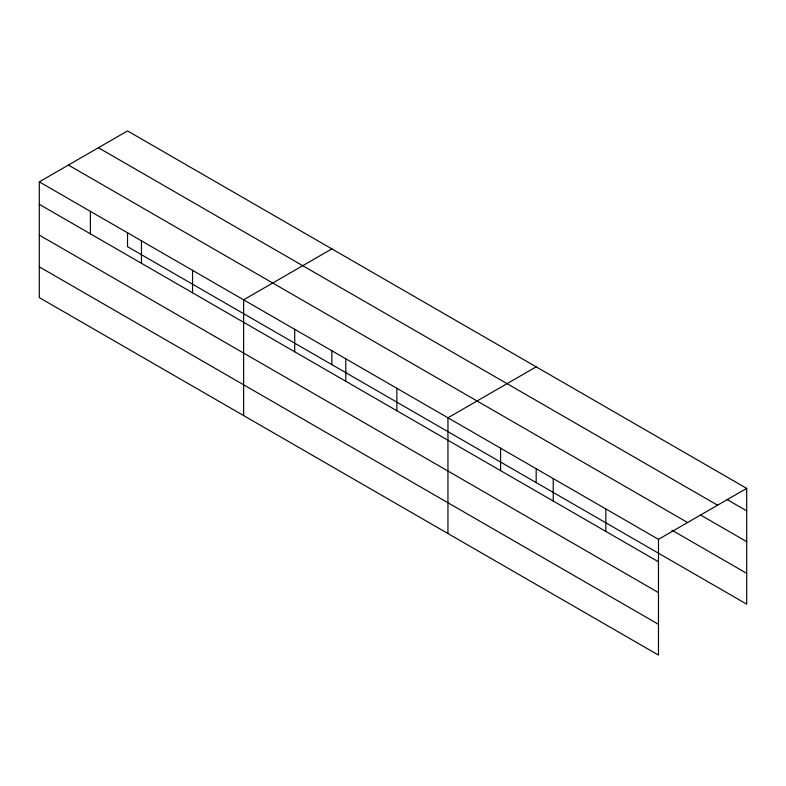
<?xml version="1.0" encoding="UTF-8"?>
<svg xmlns="http://www.w3.org/2000/svg" width="786" height="786" viewBox="0 0 786 786"><rect width="100%" height="100%" fill="white"/><g stroke="black" fill="none" stroke-linecap="round" stroke-linejoin="round"><path stroke-width="1.18" d="M127.529 232.459L127.529 246.666L746.7 604.139L746.7 488.391L127.529 130.918L39.3 181.861L39.3 297.609L658.472 655.082L658.472 539.334L39.3 181.861M331.859 248.887L243.631 299.82L243.631 415.578M536.18 366.846L447.951 417.788L447.951 533.537M658.472 539.334L746.7 488.391M726.696 499.316L746.7 510.861M98.417 147.729L717.589 505.202M700.385 514.909L746.7 541.642M68.411 165.05L687.583 522.523M671.961 530.216L746.7 573.358M39.3 204.321L658.472 561.793M39.3 235.102L658.472 592.585M39.3 266.827L658.472 624.3M605.839 508.945L605.839 531.415M553.216 478.556L553.216 501.026M536.18 468.397L536.18 482.604M500.584 448.177L500.584 470.637M396.871 388.294L396.871 410.764M345.791 358.809L345.791 381.269M331.859 350.428L331.859 364.635M294.711 329.314L294.711 351.784M192.541 270.335L192.541 292.795M141.46 240.84L141.46 263.31M90.38 211.346L90.38 233.815"/></g></svg>
